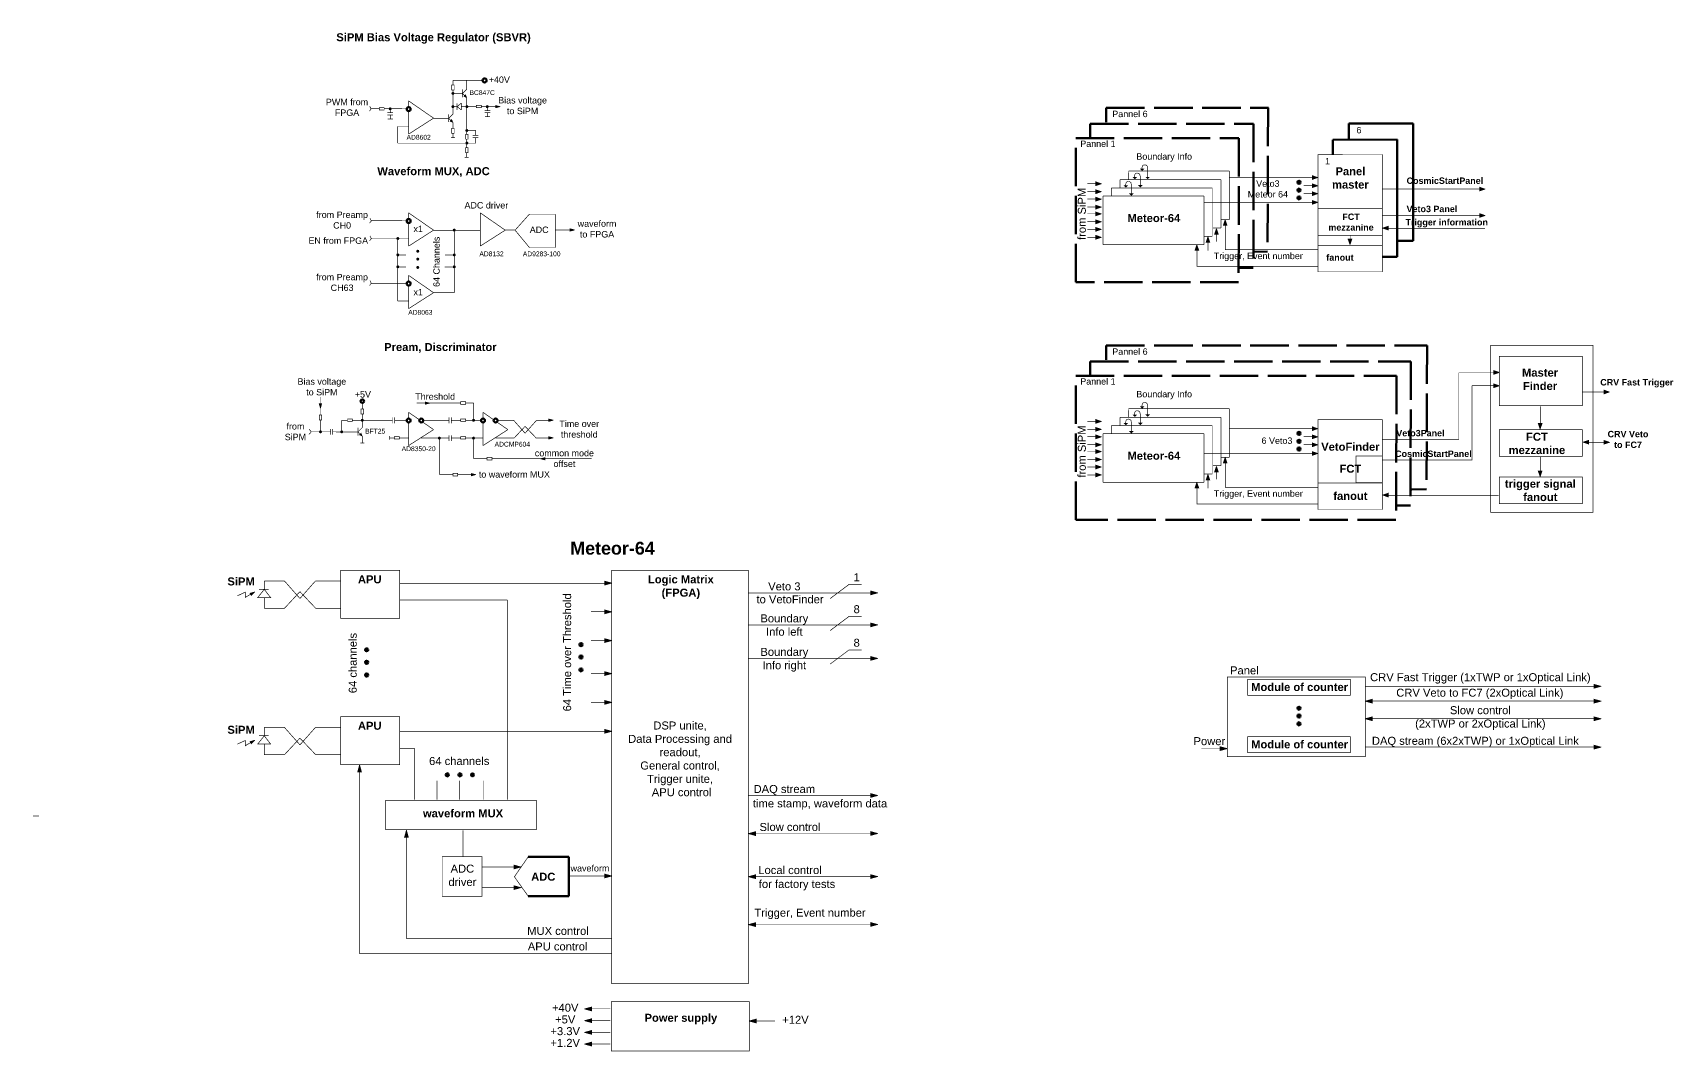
# Model space of a CAD drawing. Header units: millimetres. Extents: x 157 to 1170, y 44 to 592.
# Drawn here: x 157 to 669, y 58 to 376 of the extents above; entities that cross this region are included whole.
import ezdxf

# ---------------------------------------------------------------- set-up
doc = ezdxf.new("R2010")
doc.units = ezdxf.units.MM
doc.linetypes.add('ACAD_ISO02W100', pattern=[15, 12, -3])

msp = doc.modelspace()

# ---------------------------------------------------------------- hatches: boundary and pattern name
at = {"lineweight": 100}
for points in [[(288.61, 357.14, 1), (287.65, 357.14, 1)], [(269, 352.33, 1), (268.04, 352.33, 1)], [(288.61, 353.01, 1), (287.65, 353.01, 1)], [(292.97, 353.01, 1), (292.01, 353.01, 1)], [(299.34, 353.01, 1), (298.38, 353.01, 1)], [(292.97, 345.55, 1), (292.01, 345.55, 1)], [(292.97, 341.63, 1), (292.01, 341.63, 1)], [(552.87, 329.38, 1), (551.91, 329.38, 1)], [(552.87, 326.91, 1), (551.91, 326.91, 1)], [(552.87, 324.5, 1), (551.91, 324.5, 1)], [(289.02, 314.44, 1), (288.06, 314.44, 1)], [(271.4, 311.84, 1), (270.44, 311.84, 1)], [(277.63, 307.85, 1), (276.67, 307.85, 1)], [(271.4, 306.69, 1), (270.44, 306.69, 1)], [(271.4, 302.98, 1), (270.44, 302.98, 1)], [(277.63, 305.39, 1), (276.67, 305.39, 1)], [(277.63, 302.79, 1), (276.67, 302.79, 1)], [(289.03, 306.69, 1), (288.07, 306.69, 1)], [(289.03, 302.98, 1), (288.07, 302.98, 1)], [(247.25, 251.44, 1), (246.29, 251.44, 1)], [(253.87, 251.44, 1), (252.91, 251.44, 1)], [(260.3, 255.05, 1), (259.34, 255.05, 1)], [(295.05, 255.05, 1), (294.09, 255.05, 1)], [(552.87, 250.95, 1), (551.91, 250.95, 1)], [(284.38, 249.48, 1), (283.42, 249.48, 1)], [(295.05, 249.48, 1), (294.09, 249.48, 1)], [(552.87, 248.48, 1), (551.91, 248.48, 1)], [(552.87, 246.07, 1), (551.91, 246.07, 1)], [(328.62, 184.99, 1), (327.66, 184.99, 1)], [(261.65, 183.37, 1), (260.69, 183.37, 1)], [(261.65, 179.47, 1), (260.69, 179.47, 1)], [(328.62, 181.09, 1), (327.66, 181.09, 1)], [(261.65, 175.47, 1), (260.69, 175.47, 1)], [(328.62, 177.09, 1), (327.66, 177.09, 1)], [(552.87, 165.12, 1), (551.91, 165.12, 1)], [(552.87, 162.66, 1), (551.91, 162.66, 1)], [(552.87, 160.24, 1), (551.91, 160.24, 1)], [(286.84, 144.3, 1), (285.88, 144.3, 1)], [(290.83, 144.3, 1), (289.87, 144.3, 1)], [(294.74, 144.3, 1), (293.78, 144.3, 1)]]:
    msp.add_hatch(color=256, dxfattribs=at).paths.add_polyline_path(points)

# ---------------------------------------------------------------- linework, layer by layer
at = {"linetype": 'ACAD_ISO02W100', "lineweight": 100}
for p, q in [((492.17, 352.66), (542.86, 352.66)), ((492.17, 348.17), (492.17, 352.66)), ((542.73, 352.66), (542.54, 307.74)), ((487.12, 347.62), (538.17, 347.62)), ((487.12, 343.13), (487.12, 347.62)), ((538.13, 347.62), (538.12, 302.7)), ((542.54, 307.74), (538, 307.68)), ((538.04, 302.7), (533.49, 302.64)), ((492.17, 278.44), (592.39, 278.44)), ((492.17, 273.94), (492.17, 278.44)), ((592.39, 278.44), (592.21, 233.52)), ((487.12, 273.39), (587.34, 273.39)), ((487.12, 268.9), (487.12, 273.39)), ((587.34, 273.39), (587.16, 228.47)), ((592.21, 233.52), (587.67, 233.45)), ((587.16, 228.47), (582.61, 228.41))]:
    msp.add_line(p, q, dxfattribs=at)
at = {"color": 5, "lineweight": 100}
for p, q in [((567.98, 347.71), (588.06, 347.73)), ((567.98, 342.58), (567.98, 347.71)), ((588.06, 347.73), (588.06, 311.07)), ((562.95, 342.69), (583.03, 342.7)), ((562.95, 338.2), (562.95, 342.69)), ((583.03, 342.7), (583.03, 306.05)), ((588.06, 311.07), (582.9, 311.07)), ((583.03, 306.05), (578.52, 306.05))]:
    msp.add_line(p, q, dxfattribs=at)
at = {"lineweight": 100}
for p, q in [((311.65, 118.72), (324.31, 118.72)), ((324.31, 118.72), (324.31, 106.38)), ((324.31, 106.38), (311.65, 106.38))]:
    msp.add_line(p, q, dxfattribs=at)
at = {"lineweight": 100, "const_width": 0.2}
for points in [[(287.77, 359.76), (288.52, 359.76), (288.52, 358.22), (287.77, 358.22)], [(265.12, 351.96), (265.12, 352.71), (266.66, 352.71), (266.66, 351.96)], [(295.46, 352.64), (295.46, 353.39), (297, 353.39), (297, 352.64)], [(287.77, 346.22), (288.52, 346.22), (288.52, 344.68), (287.77, 344.68)], [(292.09, 344.39), (292.84, 344.39), (292.84, 342.85), (292.09, 342.85)], [(292.09, 340.15), (292.84, 340.15), (292.84, 338.61), (292.09, 338.61)], [(246.4, 256.7), (247.15, 256.7), (247.15, 255.16), (246.4, 255.16)], [(259.47, 258.57), (260.22, 258.57), (260.22, 257.03), (259.47, 257.03)], [(290.55, 260.07), (290.55, 260.82), (292.09, 260.82), (292.09, 260.07)], [(255.21, 254.68), (255.21, 255.43), (256.75, 255.43), (256.75, 254.68)], [(290.55, 254.68), (290.55, 255.43), (292.09, 255.43), (292.09, 254.68)], [(269.82, 249.18), (269.82, 249.92), (271.36, 249.92), (271.36, 249.18)], [(290.55, 249.18), (290.55, 249.92), (292.09, 249.92), (292.09, 249.18)], [(298.78, 242.69), (298.78, 243.44), (300.32, 243.44), (300.32, 242.69)], [(288.12, 237.69), (288.12, 238.44), (289.66, 238.44), (289.66, 237.69)]]:
    msp.add_lwpolyline(points, close=True, dxfattribs=at)
for points in [[(288.12, 361.25), (297.36, 361.25)], [(288.14, 359.76), (288.14, 361.24)], [(292.46, 358.43), (292.46, 361.2)], [(282.09, 349.41), (274.28, 354.82)], [(274.28, 354.82), (274.28, 352.84)], [(288.14, 356.79), (288.14, 358.27)], [(288.15, 350.67), (288.15, 357.14)], [(291.04, 357.14), (288.16, 357.14)], [(290.74, 354.1), (289.44, 353)], [(289.45, 354.08), (289.45, 351.92)], [(290.74, 352), (290.74, 354.1)], [(291.09, 358.41), (291.09, 355.92)], [(291.12, 357.14), (292.48, 358.5)], [(291.12, 357.14), (292.46, 355.8)], [(291.12, 357.14), (292.46, 355.8)], [(292.46, 345.49), (292.46, 355.85)], [(262.15, 353.1), (262.58, 352.27), (262.04, 351.58)], [(265.12, 352.33), (262.43, 352.33)], [(272.24, 352.33), (266.61, 352.33)], [(267.66, 351.08), (269.44, 351.08)], [(267.66, 350.42), (269.44, 350.42)], [(267.76, 349.17), (269.38, 349.17)], [(268.55, 351.14), (268.55, 352.32)], [(268.55, 349.19), (268.55, 350.37)], [(273.71, 352.32), (271.06, 352.32)], [(274.28, 351.67), (274.28, 344.41)], [(274.28, 344.41), (282.09, 349.41)], [(282.03, 349.38), (285.6, 349.38)], [(286.73, 349.37), (285.47, 349.37)], [(286.78, 350.65), (286.78, 348.16)], [(286.81, 349.38), (288.17, 350.74)], [(286.81, 349.38), (288.15, 348.04)], [(286.81, 349.38), (288.15, 348.04)], [(288.16, 352.99), (289.46, 352.99)], [(290.74, 352), (289.44, 353)], [(290.81, 352.99), (292.5, 352.99)], [(295.46, 353.01), (292.78, 353.01)], [(302.58, 353.01), (296.96, 353.01)], [(298, 351.77), (299.78, 351.77)], [(298, 351.11), (299.78, 351.11)], [(298.1, 349.85), (299.72, 349.85)], [(298.89, 351.82), (298.89, 353)], [(298.89, 349.87), (298.89, 351.05)], [(270.9, 346.83), (270.9, 341.6)], [(274.27, 346.8), (270.9, 346.8)], [(287.51, 343.3), (288.79, 343.3)], [(288.14, 346.22), (288.14, 347.7)], [(288.14, 343.25), (288.14, 344.73)], [(288.15, 346.68), (288.15, 348.09)], [(292.46, 344.39), (292.46, 345.87)], [(295.2, 345.58), (292.47, 345.58)], [(294.32, 344.01), (296.1, 344.01)], [(294.32, 343.35), (296.1, 343.35)], [(295.21, 344.06), (295.21, 345.64)], [(295.21, 341.53), (295.21, 343.29)], [(295.17, 341.6), (270.85, 341.6)], [(292.46, 341.42), (292.46, 342.9)], [(292.46, 340.15), (292.46, 341.63)], [(292.46, 337.17), (292.46, 338.65)], [(291.8, 337.16), (293.08, 337.16)], [(505.1, 330.44), (505.1, 333.85), (504.97, 334.46), (504.59, 334.78), (504.16, 334.83), (503.86, 334.8), (503.58, 334.61), (503.41, 334.29), (503.36, 333.86), (503.36, 333.32)], [(486.27, 328.95), (490.72, 328.95)], [(500.01, 325.25), (500.01, 328.66), (499.88, 329.27), (499.5, 329.59), (499.07, 329.63), (498.77, 329.61), (498.49, 329.42), (498.32, 329.1), (498.27, 328.67), (498.27, 328.13)], [(502.78, 327.85), (502.78, 331.27), (502.65, 331.88), (502.27, 332.2), (501.84, 332.24), (501.54, 332.22), (501.26, 332.03), (501.09, 331.7), (501.04, 331.27), (501.04, 330.74)], [(530.72, 330.89), (558.31, 330.89)], [(553.86, 328.32), (558.31, 328.32)], [(486.27, 326.47), (490.72, 326.47)], [(486.27, 324.12), (490.72, 324.12)], [(522.73, 323.12), (558.15, 323.12)], [(553.86, 325.85), (558.31, 325.85)], [(578.34, 327.33), (608.85, 327.33)], [(262.22, 318.16), (262.65, 317.33), (262.11, 316.64)], [(282.09, 314.43), (274.28, 319.85)], [(274.28, 319.85), (274.28, 317.86)], [(304.47, 314.43), (296.65, 319.85)], [(296.65, 319.85), (296.65, 317.86)], [(296.65, 318.21), (296.65, 309.43)], [(312.02, 319.42), (307.54, 314.42)], [(312.02, 319.42), (320.09, 319.42)], [(320.09, 309.01), (320.09, 319.42)], [(486.27, 321.65), (490.72, 321.65)], [(486.27, 319.53), (490.72, 319.53)], [(578.34, 319.07), (608.85, 319.07)], [(262.22, 312.64), (262.65, 311.81), (262.11, 311.12)], [(272.24, 317.35), (262.64, 317.35)], [(273.71, 317.34), (271.06, 317.34)], [(274.28, 316.69), (274.28, 309.43)], [(274.28, 309.43), (282.09, 314.43)], [(282.03, 314.41), (296.61, 314.41)], [(288.57, 314.45), (288.57, 294.95)], [(296.65, 309.43), (304.47, 314.43)], [(304.47, 314.43), (307.55, 314.43)], [(307.54, 314.42), (312.02, 309.01)], [(325.84, 314.48), (320.21, 314.48)], [(486.27, 317.05), (490.72, 317.05)], [(486.27, 314.71), (490.72, 314.71)], [(526.57, 313.36), (526.57, 310.86)], [(529.36, 316.39), (529.36, 308.37), (558.19, 308.37)], [(568.36, 311.25), (568.36, 312.84)], [(579.83, 315.04), (610.51, 315.04)], [(274.27, 311.82), (262.74, 311.82)], [(270.92, 292.35), (270.92, 311.81)], [(320.09, 309.01), (312.02, 309.01)], [(486.27, 312.23), (490.72, 312.23)], [(558.3, 303.16), (520.5, 303.16), (520.5, 308.21)], [(523.97, 310.77), (523.97, 307.98)], [(270.83, 302.88), (273.5, 302.88)], [(270.94, 306.68), (273.5, 306.68)], [(285.57, 302.88), (288.24, 302.88)], [(285.68, 306.68), (288.24, 306.68)], [(262.22, 298.68), (262.65, 297.85), (262.11, 297.16)], [(272.24, 297.81), (262.72, 297.81)], [(273.71, 297.81), (271.06, 297.81)], [(282.09, 294.9), (274.28, 300.31)], [(274.28, 300.31), (274.28, 298.33)], [(274.28, 297.15), (274.28, 289.9)], [(274.27, 292.29), (270.9, 292.29)], [(274.28, 289.9), (282.09, 294.9)], [(282.03, 294.87), (288.55, 294.87)], [(602.3, 269.92), (602.3, 249.09), (578.49, 249.09)], [(613.6, 269.97), (602.3, 269.97)], [(246.77, 256.7), (246.77, 262.28)], [(606.39, 265.89), (606.39, 242.64), (578.49, 242.64)], [(606.39, 265.83), (614.79, 265.83)], [(640.81, 263.88), (649.21, 263.88)], [(259.84, 258.57), (259.84, 260.47)], [(259.84, 253.45), (259.84, 257.07)], [(274.28, 257.54), (274.28, 255.56)], [(274.28, 257.54), (277.68, 255.19)], [(290.48, 260.43), (276.76, 260.43)], [(294.65, 260.43), (292.09, 260.43)], [(294.61, 260.43), (294.61, 255.06)], [(297.49, 257.54), (300.89, 255.19)], [(297.49, 257.54), (297.49, 255.56)], [(502.78, 253.63), (502.78, 257.04), (502.65, 257.65), (502.27, 257.97), (501.84, 258.01), (501.54, 257.99), (501.26, 257.8), (501.09, 257.48), (501.04, 257.05), (501.04, 256.51)], [(505.1, 256.21), (505.1, 259.62), (504.97, 260.23), (504.59, 260.55), (504.16, 260.6), (503.86, 260.58), (503.58, 260.38), (503.41, 260.06), (503.36, 259.63), (503.36, 259.09)], [(627.72, 253.82), (627.72, 259.43)], [(243.26, 252.27), (243.87, 251.42), (243.19, 250.65)], [(243.84, 251.44), (249.87, 251.44)], [(246.78, 255.02), (246.78, 251.46)], [(249.92, 252.33), (249.92, 250.55)], [(250.58, 252.33), (250.58, 250.55)], [(250.64, 251.44), (251.82, 251.44)], [(258.4, 251.43), (251.58, 251.43)], [(255.21, 255.04), (253.39, 255.04)], [(253.39, 255.02), (253.39, 251.46)], [(268.14, 255.04), (256.71, 255.04)], [(258.45, 252.71), (258.45, 250.22)], [(258.48, 251.44), (259.84, 252.8)], [(258.48, 251.44), (259.82, 250.09)], [(258.48, 251.44), (259.82, 250.09)], [(259.82, 252.73), (259.82, 254.14)], [(268.03, 255.03), (269.2, 255.03)], [(269.26, 255.92), (269.26, 254.14)], [(269.92, 255.92), (269.92, 254.14)], [(269.98, 255.03), (271.15, 255.03)], [(273.71, 255.04), (271.06, 255.04)], [(274.28, 254.38), (274.28, 247.13)], [(274.28, 247.13), (282.09, 252.13)], [(282.09, 252.13), (278.65, 254.51)], [(286.79, 255.04), (278.82, 255.04)], [(286.93, 255.92), (286.93, 254.14)], [(287.59, 255.92), (287.59, 254.14)], [(290.48, 255.04), (287.65, 255.04)], [(296.93, 255.04), (292.09, 255.04)], [(297.49, 254.38), (297.49, 247.13)], [(297.49, 247.13), (305.31, 252.13)], [(305.31, 252.13), (301.86, 254.51)], [(307.17, 255.04), (302.06, 255.04)], [(307.12, 255.01), (310.67, 251.02)], [(310.67, 253.15), (307.31, 249.56)], [(310.67, 251.02), (314.25, 255.05)], [(314.14, 249.48), (310.67, 253.15)], [(318.13, 255.04), (314.2, 255.04)], [(486.27, 254.72), (490.72, 254.72)], [(486.27, 252.24), (490.72, 252.24)], [(500.01, 251.02), (500.01, 254.43), (499.88, 255.04), (499.5, 255.36), (499.07, 255.41), (498.77, 255.38), (498.49, 255.19), (498.32, 254.87), (498.27, 254.44), (498.27, 253.9)], [(530.72, 252.46), (558.31, 252.46)], [(259.19, 247.97), (260.47, 247.97)], [(259.82, 247.99), (259.82, 250.15)], [(268.33, 250.11), (268.33, 248.99)], [(269.82, 249.54), (268.34, 249.54)], [(274.27, 249.52), (271.4, 249.52)], [(286.79, 249.52), (278.18, 249.52)], [(283.95, 249.52), (283.95, 238.02)], [(286.93, 250.37), (286.93, 248.59)], [(287.59, 250.37), (287.59, 248.59)], [(290.64, 249.52), (287.67, 249.52)], [(297.51, 249.52), (292.1, 249.52)], [(294.61, 249.52), (294.61, 243.05)], [(307.26, 249.52), (301.33, 249.52)], [(318.02, 249.52), (314.05, 249.52)], [(486.27, 249.89), (490.72, 249.89)], [(486.27, 247.42), (490.72, 247.42)], [(553.86, 249.89), (558.31, 249.89)], [(553.86, 247.42), (558.31, 247.42)], [(641.07, 248.18), (649.47, 248.18)], [(298.86, 243.04), (294.61, 243.04)], [(331.42, 243.04), (300.33, 243.04)], [(486.27, 245.3), (490.72, 245.3)], [(486.27, 242.82), (490.72, 242.82)], [(522.73, 244.69), (558.15, 244.69)], [(529.36, 242.16), (529.36, 234.15), (558.19, 234.15)], [(627.72, 238.99), (627.72, 243.53)], [(288.2, 238.04), (283.95, 238.04)], [(294.47, 238.04), (289.67, 238.04)], [(486.27, 240.48), (490.72, 240.48)], [(486.27, 238), (490.72, 238)], [(523.97, 236.54), (523.97, 233.76)], [(526.57, 239.13), (526.57, 236.63)], [(558.3, 228.93), (520.5, 228.93), (520.5, 233.99)], [(579.83, 231.65), (614.77, 231.65)], [(229.21, 204.83), (235.54, 204.83)], [(235.54, 204.83), (240.35, 199.39)], [(240.35, 199.39), (245.17, 204.83)], [(245.17, 204.83), (253.13, 204.83)], [(220.79, 200.22), (223.28, 201.36), (223.28, 199.72), (226.26, 201.5)], [(240.35, 201.52), (235.54, 196.34)], [(245.26, 196.34), (240.35, 201.52)], [(271.45, 204.15), (337.73, 204.15)], [(380.53, 201.13), (419.82, 201.13)], [(405.95, 199.37), (411.87, 203.81), (415.78, 203.81)], [(229.21, 196.34), (235.54, 196.34)], [(245.26, 196.34), (253.13, 196.34)], [(271.52, 198.93), (305.12, 198.93)], [(336.42, 195.24), (331.26, 195.24)], [(380.53, 191.13), (419.82, 191.13)], [(405.95, 189.37), (411.87, 193.81), (415.78, 193.81)], [(336.42, 186.26), (331.26, 186.26)], [(380.53, 180.67), (419.82, 180.67)], [(405.95, 178.9), (411.87, 183.34), (415.78, 183.34)], [(336.42, 175.95), (331.26, 175.95)], [(644.39, 172), (573.11, 172)], [(336.42, 166.97), (331.26, 166.97)], [(573.17, 167.36), (646.67, 167.36)], [(229.21, 159.1), (235.54, 159.1)], [(235.54, 159.1), (240.35, 153.66)], [(240.35, 153.66), (245.17, 159.1)], [(245.17, 159.1), (253.13, 159.1)], [(573.17, 161.86), (646.67, 161.86)], [(220.79, 153.9), (223.28, 155.03), (223.28, 153.4), (226.26, 155.18)], [(240.35, 155.78), (235.54, 150.61)], [(245.26, 150.61), (240.35, 155.78)], [(271.45, 157.91), (337.73, 157.91)], [(229.21, 150.61), (235.54, 150.61)], [(245.26, 150.61), (253.13, 150.61)], [(271.52, 152.57), (276.15, 152.57)], [(529.84, 152.54), (521.84, 152.54)], [(644.39, 153), (573.11, 153)], [(259.04, 146), (259.04, 88.48), (337.8, 88.48)], [(380.53, 137.85), (419.82, 137.85)], [(158.85, 131.49), (157.02, 131.49)], [(273.59, 126.79), (273.59, 93.29), (337.8, 93.29)], [(380.53, 125.99), (419.82, 125.99)], [(309.34, 115.5), (297.24, 115.5)], [(337.69, 112.7), (324.32, 112.7)], [(309.62, 109.08), (297.24, 109.08)], [(380.53, 112.53), (419.82, 112.53)], [(380.53, 97.57), (419.82, 97.57)], [(329.34, 71.23), (337.34, 71.23)], [(329.34, 67.57), (337.34, 67.57)], [(380.76, 67.45), (388.76, 67.45)], [(329.34, 63.91), (337.34, 63.91)], [(329.34, 60.25), (337.34, 60.25)]]:
    msp.add_lwpolyline(points, dxfattribs=at)
at = {"lineweight": 100}
for points in [[(291.75, 356.54, 1, 0.1, 0), (292.49, 355.77, 0.1, 0.1, 0)], [(301.35, 353.01, 1, 0.2, 0), (302.92, 353.01, 0.2, 0.2, 0)], [(287.44, 348.77, 1, 0.1, 0), (288.18, 348.01, 0.1, 0.1, 0)], [(503.39, 333.63, 1.5, 0.2, 0), (503.39, 332.98, 0.2, 0.2, 0)], [(488.81, 328.92, 1.5, 0.2, 0), (490.69, 328.92, 0.2, 0.2, 0)], [(498.3, 328.44, 1.5, 0.2, 0), (498.3, 327.79, 0.2, 0.2, 0)], [(501.07, 331.04, 1.5, 0.2, 0), (501.07, 330.4, 0.2, 0.2, 0)], [(502.81, 328.5, 1.5, 0.2, 0), (502.81, 327.85, 0.2, 0.2, 0)], [(505.13, 331.08, 1.5, 0.2, 0), (505.13, 330.44, 0.2, 0.2, 0)], [(556.4, 330.86, 1.5, 0.2, 0), (558.28, 330.86, 0.2, 0.2, 0)], [(556.4, 328.3, 1.5, 0.2, 0), (558.28, 328.3, 0.2, 0.2, 0)], [(608.65, 327.25, 1.5, 0.2, 0), (610.53, 327.25, 0.2, 0.2, 0)], [(488.81, 326.44, 1.5, 0.2, 0), (490.69, 326.44, 0.2, 0.2, 0)], [(488.81, 324.1, 1.5, 0.2, 0), (490.69, 324.1, 0.2, 0.2, 0)], [(500.04, 325.89, 1.5, 0.2, 0), (500.04, 325.24, 0.2, 0.2, 0)], [(556.4, 325.82, 1.5, 0.2, 0), (558.28, 325.82, 0.2, 0.2, 0)], [(556.4, 323.11, 1.5, 0.2, 0), (558.28, 323.11, 0.2, 0.2, 0)], [(488.81, 321.62, 1.5, 0.2, 0), (490.69, 321.62, 0.2, 0.2, 0)], [(488.81, 319.51, 1.5, 0.2, 0), (490.69, 319.51, 0.2, 0.2, 0)], [(488.81, 317.03, 1.5, 0.2, 0), (490.69, 317.03, 0.2, 0.2, 0)], [(529.32, 315.8, 1.5, 0.2, 0), (529.32, 317.69, 0.2, 0.2, 0)], [(608.65, 319, 1.5, 0.2, 0), (610.53, 319, 0.2, 0.2, 0)], [(324.61, 314.49, 1, 0.2, 0), (326.17, 314.49, 0.2, 0.2, 0)], [(488.81, 314.68, 1.5, 0.2, 0), (490.69, 314.68, 0.2, 0.2, 0)], [(488.81, 312.2, 1.5, 0.2, 0), (490.69, 312.2, 0.2, 0.2, 0)], [(523.94, 310.5, 1.5, 0.2, 0), (523.94, 312.38, 0.2, 0.2, 0)], [(526.6, 313.03, 1.5, 0.2, 0), (526.6, 314.92, 0.2, 0.2, 0)], [(580.37, 315.07, 1.5, 0.2, 0), (578.49, 315.07, 0.2, 0.2, 0)], [(520.48, 308.01, 1.5, 0.2, 0), (520.48, 309.89, 0.2, 0.2, 0)], [(568.3, 311.73, 1.5, 0.2, 0), (568.3, 309.85, 0.2, 0.2, 0)], [(613.08, 269.99, 1.5, 0.2, 0), (614.96, 269.99, 0.2, 0.2, 0)], [(613.08, 265.82, 1.5, 0.2, 0), (614.96, 265.82, 0.2, 0.2, 0)], [(647.49, 263.88, 1.5, 0.2, 0), (649.38, 263.88, 0.2, 0.2, 0)], [(246.75, 260.29, 1, 0.2, 0), (246.75, 258.73, 0.2, 0.2, 0)], [(279.37, 260.41, 1, 0.2, 0), (280.93, 260.41, 0.2, 0.2, 0)], [(501.07, 256.82, 1.5, 0.2, 0), (501.07, 256.17, 0.2, 0.2, 0)], [(503.39, 259.4, 1.5, 0.2, 0), (503.39, 258.75, 0.2, 0.2, 0)], [(505.13, 256.86, 1.5, 0.2, 0), (505.13, 256.21, 0.2, 0.2, 0)], [(259.11, 250.83, 1, 0.1, 0), (259.84, 250.07, 0.1, 0.1, 0)], [(317.98, 255.08, 1, 0.2, 0), (319.54, 255.08, 0.2, 0.2, 0)], [(488.81, 254.69, 1.5, 0.2, 0), (490.69, 254.69, 0.2, 0.2, 0)], [(488.81, 252.22, 1.5, 0.2, 0), (490.69, 252.22, 0.2, 0.2, 0)], [(498.3, 254.21, 1.5, 0.2, 0), (498.3, 253.56, 0.2, 0.2, 0)], [(500.04, 251.66, 1.5, 0.2, 0), (500.04, 251.02, 0.2, 0.2, 0)], [(502.81, 254.27, 1.5, 0.2, 0), (502.81, 253.62, 0.2, 0.2, 0)], [(556.4, 252.43, 1.5, 0.2, 0), (558.28, 252.43, 0.2, 0.2, 0)], [(627.69, 254.15, 1.5, 0.2, 0), (627.69, 252.27, 0.2, 0.2, 0)], [(317.98, 249.55, 1, 0.2, 0), (319.54, 249.55, 0.2, 0.2, 0)], [(488.81, 249.87, 1.5, 0.2, 0), (490.69, 249.87, 0.2, 0.2, 0)], [(488.81, 247.39, 1.5, 0.2, 0), (490.69, 247.39, 0.2, 0.2, 0)], [(488.81, 245.28, 1.5, 0.2, 0), (490.69, 245.28, 0.2, 0.2, 0)], [(556.4, 249.87, 1.5, 0.2, 0), (558.28, 249.87, 0.2, 0.2, 0)], [(556.4, 247.39, 1.5, 0.2, 0), (558.28, 247.39, 0.2, 0.2, 0)], [(642.96, 248.21, 1.5, 0.2, 0), (641.07, 248.21, 0.2, 0.2, 0)], [(647.49, 248.17, 1.5, 0.2, 0), (649.38, 248.17, 0.2, 0.2, 0)], [(317, 243.04, 1, 0.2, 0), (315.44, 243.04, 0.2, 0.2, 0)], [(488.81, 242.8, 1.5, 0.2, 0), (490.69, 242.8, 0.2, 0.2, 0)], [(488.81, 240.45, 1.5, 0.2, 0), (490.69, 240.45, 0.2, 0.2, 0)], [(526.6, 238.8, 1.5, 0.2, 0), (526.6, 240.69, 0.2, 0.2, 0)], [(529.32, 241.58, 1.5, 0.2, 0), (529.32, 243.46, 0.2, 0.2, 0)], [(556.4, 244.68, 1.5, 0.2, 0), (558.28, 244.68, 0.2, 0.2, 0)], [(293.76, 238.07, 1, 0.2, 0), (295.32, 238.07, 0.2, 0.2, 0)], [(488.81, 237.98, 1.5, 0.2, 0), (490.69, 237.98, 0.2, 0.2, 0)], [(520.48, 233.78, 1.5, 0.2, 0), (520.48, 235.66, 0.2, 0.2, 0)], [(523.94, 236.27, 1.5, 0.2, 0), (523.94, 238.15, 0.2, 0.2, 0)], [(627.69, 239.32, 1.5, 0.2, 0), (627.69, 237.44, 0.2, 0.2, 0)], [(580.37, 231.69, 1.5, 0.2, 0), (578.49, 231.69, 0.2, 0.2, 0)], [(335.41, 204.19, 1.5, 0.2, 0), (337.79, 204.19, 0.2, 0.2, 0)], [(224.86, 200.64, 1, 0.2, 0), (226.22, 201.44, 0.2, 0.2, 0)], [(418.47, 201.14, 1.5, 0.2, 0), (420.84, 201.14, 0.2, 0.2, 0)], [(305.16, 198.92, 0.2, 0.2, 0), (305.16, 138.92, 1.5, 0.2, 0), (305.16, 136.56, 0.2, 0.2, 0)], [(335.41, 195.22, 1.5, 0.2, 0), (337.79, 195.22, 0.2, 0.2, 0)], [(418.47, 191.14, 1.5, 0.2, 0), (420.84, 191.14, 0.2, 0.2, 0)], [(335.41, 186.24, 1.5, 0.2, 0), (337.79, 186.24, 0.2, 0.2, 0)], [(418.47, 180.67, 1.5, 0.2, 0), (420.84, 180.67, 0.2, 0.2, 0)], [(335.41, 175.93, 1.5, 0.2, 0), (337.79, 175.93, 0.2, 0.2, 0)], [(644.39, 171.96, 1.5, 0.2, 0), (646.77, 171.96, 0.2, 0.2, 0)], [(335.41, 166.94, 1.5, 0.2, 0), (337.79, 166.94, 0.2, 0.2, 0)], [(575.39, 167.32, 1.5, 0.2, 0), (573.01, 167.32, 0.2, 0.2, 0)], [(644.39, 167.32, 1.5, 0.2, 0), (646.77, 167.32, 0.2, 0.2, 0)], [(575.39, 161.82, 1.5, 0.2, 0), (573.01, 161.82, 0.2, 0.2, 0)], [(644.39, 161.82, 1.5, 0.2, 0), (646.77, 161.82, 0.2, 0.2, 0)], [(224.86, 154.31, 1, 0.2, 0), (226.22, 155.12, 0.2, 0.2, 0)], [(335.41, 157.9, 1.5, 0.2, 0), (337.79, 157.9, 0.2, 0.2, 0)], [(644.39, 152.96, 1.5, 0.2, 0), (646.77, 152.96, 0.2, 0.2, 0)], [(276.06, 152.57, 0.2, 0.2, 0), (276.06, 138.92, 1.5, 0.2, 0), (276.06, 136.56, 0.2, 0.2, 0)], [(527.62, 152.5, 1.5, 0.2, 0), (530, 152.5, 0.2, 0.2, 0)], [(258.98, 145.07, 1.5, 0.2, 0), (258.98, 147.44, 0.2, 0.2, 0)], [(283.12, 142.53, 0.2, 0.2, 0), (283.12, 138.94, 1.5, 0.2, 0), (283.12, 136.58, 0.2, 0.2, 0)], [(290.14, 142.53, 0.2, 0.2, 0), (290.14, 138.94, 1.5, 0.2, 0), (290.14, 136.58, 0.2, 0.2, 0)], [(297.58, 142.53, 0.2, 0.2, 0), (297.58, 138.94, 1.5, 0.2, 0), (297.58, 136.58, 0.2, 0.2, 0)], [(418.47, 137.86, 1.5, 0.2, 0), (420.84, 137.86, 0.2, 0.2, 0)], [(273.61, 124.68, 1.5, 0.2, 0), (273.61, 127.06, 0.2, 0.2, 0)], [(291.31, 127.02, 0.2, 0.2, 0), (291.31, 121.13, 1.5, 0.2, 0), (291.31, 118.77, 0.2, 0.2, 0)], [(382.74, 125.95, 1.5, 0.2, 0), (380.37, 125.95, 0.2, 0.2, 0)], [(418.47, 125.99, 1.5, 0.2, 0), (420.84, 125.99, 0.2, 0.2, 0)], [(307.06, 115.53, 1.5, 0.2, 0), (309.44, 115.53, 0.2, 0.2, 0)], [(335.41, 112.72, 1.5, 0.2, 0), (337.79, 112.72, 0.2, 0.2, 0)], [(382.74, 112.5, 1.5, 0.2, 0), (380.37, 112.5, 0.2, 0.2, 0)], [(418.47, 112.54, 1.5, 0.2, 0), (420.84, 112.54, 0.2, 0.2, 0)], [(307.06, 109.08, 1.5, 0.2, 0), (309.44, 109.08, 0.2, 0.2, 0)], [(382.74, 97.53, 1.5, 0.2, 0), (380.37, 97.53, 0.2, 0.2, 0)], [(418.47, 97.58, 1.5, 0.2, 0), (420.84, 97.58, 0.2, 0.2, 0)], [(331.55, 71.19, 1.5, 0.2, 0), (329.18, 71.19, 0.2, 0.2, 0)], [(331.55, 67.53, 1.5, 0.2, 0), (329.18, 67.53, 0.2, 0.2, 0)], [(382.97, 67.42, 1.5, 0.2, 0), (380.59, 67.42, 0.2, 0.2, 0)], [(331.55, 63.87, 1.5, 0.2, 0), (329.18, 63.87, 0.2, 0.2, 0)], [(331.55, 60.22, 1.5, 0.2, 0), (329.18, 60.22, 0.2, 0.2, 0)]]:
    msp.add_lwpolyline(points, format="xyseb", dxfattribs=at)
at = {"linetype": 'ACAD_ISO02W100', "lineweight": 100}
for points in [[(482.63, 343.14), (533.55, 343.14), (533.53, 298.22), (482.63, 298.16)], [(482.63, 268.91), (582.86, 268.91), (582.67, 223.99), (482.63, 223.93)]]:
    msp.add_lwpolyline(points, close=True, dxfattribs=at)
at = {"color": 5, "lineweight": 100, "const_width": 0.2}
for points in [[(558.31, 338.05), (578.39, 338.06), (578.39, 301.41), (558.31, 301.41)], [(558.31, 321.16), (578.39, 321.16), (578.39, 312.84), (558.31, 312.84)], [(558.31, 309.72), (578.39, 309.72), (578.39, 301.41), (558.31, 301.41)], [(612.28, 278.46), (644.17, 278.46), (644.17, 226.31), (612.28, 226.31)], [(614.9, 275.03), (640.89, 275.05), (640.89, 259.58), (614.9, 259.58)], [(558.31, 255.22), (578.39, 255.22), (578.39, 227.18), (558.31, 227.18)], [(614.9, 252.07), (640.89, 252.07), (640.89, 243.76), (614.9, 243.76)], [(570.19, 243.86), (578.39, 243.86), (578.39, 235.55), (570.2, 235.55)], [(614.9, 237.31), (640.89, 237.31), (640.89, 228.99), (614.9, 228.99)], [(558.31, 235.5), (578.39, 235.5), (578.39, 227.18), (558.31, 227.18)], [(253.12, 208.22), (271.47, 208.22), (271.47, 193.21), (253.12, 193.21)], [(337.73, 208.22), (380.37, 208.22), (380.36, 79.09), (337.73, 79.09)], [(530, 174.86), (573.11, 174.86), (573.11, 150), (530, 150)], [(253.12, 162.48), (271.47, 162.48), (271.47, 147.48), (253.12, 147.48)], [(267.1, 136.39), (314.14, 136.39), (314.14, 127.14), (267.1, 127.14)], [(284.77, 118.72), (297.2, 118.72), (297.2, 106.38), (284.77, 106.38)], [(337.58, 73.46), (380.7, 73.46), (380.7, 58.1), (337.58, 58.1)]]:
    msp.add_lwpolyline(points, close=True, dxfattribs=at)
for points in [[(496.48, 330.22), (528, 330.22)], [(496.49, 327.63), (496.48, 330.22)], [(499.13, 332.87), (530.64, 332.87)], [(530.64, 332.87), (530.64, 317.75)], [(491.18, 325.05), (522.69, 325.05)], [(491.18, 309.93), (491.18, 325.05)], [(493.75, 325.02), (493.74, 327.62)], [(493.74, 327.62), (525.26, 327.62)], [(522.69, 325.05), (522.69, 309.93)], [(525.26, 327.62), (525.26, 312.5)], [(522.69, 309.93), (491.18, 309.93)], [(499.13, 258.64), (530.64, 258.64)], [(530.64, 258.64), (530.64, 243.52)], [(493.74, 253.39), (525.26, 253.39)], [(493.75, 250.79), (493.74, 253.39)], [(496.48, 256), (528, 256)], [(496.49, 253.4), (496.48, 256)], [(525.26, 253.39), (525.26, 238.27)], [(491.18, 235.71), (491.18, 250.82)], [(491.18, 250.82), (522.69, 250.82)], [(522.69, 250.82), (522.69, 235.71)], [(522.69, 235.71), (491.18, 235.71)], [(311.65, 118.72), (307.33, 112.48), (311.65, 106.38)], [(311.65, 118.72), (324.31, 118.72), (324.31, 106.38), (311.65, 106.38)]]:
    msp.add_lwpolyline(points, dxfattribs=at)
at = {"color": 5, "linetype": 'ACAD_ISO02W100', "lineweight": 100, "const_width": 0.2}
for points in [[(499.14, 330.27), (499.13, 332.87)], [(530.64, 317.75), (528.11, 317.75)], [(525.26, 312.5), (522.73, 312.5)], [(528, 315.11), (525.47, 315.11)], [(499.14, 256.04), (499.13, 258.64)], [(528, 240.88), (525.47, 240.88)], [(530.64, 243.52), (528.11, 243.52)], [(525.26, 238.27), (522.73, 238.27)]]:
    msp.add_lwpolyline(points, dxfattribs=at)
at = {"color": 5, "linetype": 'Continuous', "lineweight": 100, "const_width": 0.2}
for points in [[(528, 330.22), (528, 315.11)], [(528, 256), (528, 240.88)]]:
    msp.add_lwpolyline(points, dxfattribs=at)
for points, const_width in [([(229.21, 202.24), (229.21, 204.83)], 0.2), ([(229.21, 196.28), (229.21, 199.54)], 0.2), ([(229.21, 196.38), (229.21, 199.64)], 0.1), ([(229.21, 156.5), (229.21, 159.1)], 0.2), ([(229.21, 150.55), (229.21, 153.8)], 0.2), ([(229.21, 150.65), (229.21, 153.9)], 0.1)]:
    msp.add_lwpolyline(points, dxfattribs=dict(const_width=const_width))
at = {"color": 5, "const_width": 0.2}
for points in [[(231.22, 199.64), (227.14, 199.64), (229.21, 202.24), (231.22, 199.64)], [(230.63, 202.24), (227.55, 202.24)], [(231.22, 153.9), (227.14, 153.9), (229.21, 156.5), (231.22, 153.9)], [(230.63, 156.5), (227.55, 156.5)]]:
    msp.add_lwpolyline(points, dxfattribs=at)
at = {"color": 104, "lineweight": 100, "const_width": 0.2}
for points in [[(536.35, 174.14), (568.43, 174.14), (568.43, 169.12), (536.35, 169.12)], [(536.35, 156.24), (568.43, 156.24), (568.43, 151.23), (536.35, 151.23)]]:
    msp.add_lwpolyline(points, close=True, dxfattribs=at)
at = {"lineweight": 100}
for centre, radius in [((298.02, 361.19), 0.633), ((274.31, 352.25), 0.609), ((552.39, 329.38), 0.48), ((552.39, 326.91), 0.48), ((552.39, 324.5), 0.48), ((274.31, 317.28), 0.609), ((274.31, 297.74), 0.609), ((259.85, 261.01), 0.538), ((274.31, 254.97), 0.609), ((278.25, 254.97), 0.609), ((297.53, 254.97), 0.609), ((301.46, 254.97), 0.609), ((552.39, 250.95), 0.48), ((552.39, 248.48), 0.48), ((552.39, 246.07), 0.48), ((328.14, 184.99), 0.48), ((261.17, 183.37), 0.48), ((261.17, 179.47), 0.48), ((328.14, 181.09), 0.48), ((261.17, 175.47), 0.48), ((328.14, 177.09), 0.48), ((552.39, 165.12), 0.48), ((552.39, 162.66), 0.48), ((552.39, 160.24), 0.48), ((286.36, 144.3), 0.48), ((290.35, 144.3), 0.48), ((294.26, 144.3), 0.48)]:
    msp.add_circle(centre, radius, dxfattribs=at)

# ---------------------------------------------------------------- texts
at = {"lineweight": 100, "attachment_point": 2}
for s, insert, char_height, width in [('{\\fArial|b1|i0|c0|p34;SiPM Bias Voltage Regulator (SBVR)}', (282.08, 375.93), 2.5, 63.9755), ('{\\fArial|b0|i0|c0|p34;+40V}', (302.62, 362.42), 2, 7.7587), ('{\\fArial|b0|i0|c0|p34;PWM from FPGA}', (255.06, 355.46), 2, 15.585), ('{\\fArial|b0|i0|c0|p34;Bias voltage to SiPM}', (309.89, 355.99), 2, 18.0928), ('{\\fArial|b0|i0|c0|p34;Boundary Info}', (510.28, 338.44), 2, 23.4575), ('{\\fArial|b1|i0|c0|p34;Waveform MUX, ADC}', (282.08, 334.1), 2.5, 37.4503), ('{\\fArial|b1|i0|c0|p34;Panel master}', (568.43, 334.08), 2.5, 19.3315), ('{\\fArial|b0|i0|c0|p34;Veto3 Meteor 64}', (542.66, 329.97), 2, 16.0888), ('{\\fArial|b1|i0|c0|p34;\\C1;CosmicStartPanel}', (597.94, 330.88), 2, 24.5658), ('{\\fArial|b0|i0|c0|p34;ADC driver}', (298.58, 323.19), 2, 17.8222), ('{\\fArial|b0|i0|c0|p34;from Preamp CH0}', (253.52, 320.25), 2, 17.8222), ('{\\fArial|b1|i0|c0|p34;Meteor-64}', (507.04, 319.45), 2.5, 30.8344), ('{\\fArial|b1|i0|c0|p34;FCT mezzanine}', (568.63, 319.62), 2, 12.0084), ('{\\fArial|b1|i0|c0|p34;\\C1;Trigger information}', (598.51, 317.9), 2, 27.935), ('{\\fArial|b1|i0|c0|p34;\\C1;Veto3 Panel}', (593.89, 322.05), 2, 17.449), ('{\\fArial|b0|i0|c0|p34;x1}', (277.29, 315.84), 2, 5.3678), ('{\\fArial|b0|i0|c0|p34;ADC}', (315.07, 315.55), 2, 8.1031), ('{\\fArial|b0|i0|c0|p34;waveform to FPGA}', (333.15, 317.47), 2, 12.5053), ('{\\fArial|b0|i0|c0|p34;EN from FPGA}', (252.32, 312.16), 2, 19.3619), ('{\\fArial|b0|i0|c204|p34;Trigger, Event number}', (539.66, 307.38), 2, 34.9005), ('{\\fArial|b1|i0|c0|p34;fanout}', (565.17, 306.89), 2, 11.2725), ('{\\fArial|b0|i0|c0|p34;from Preamp CH63}', (253.52, 300.77), 2, 17.8222), ('{\\fArial|b0|i0|c0|p34;x1}', (277.29, 296.09), 2, 5.3678), ('{\\fArial|b1|i0|c0|p34;Pream, Discriminator}', (284.22, 279.17), 2.5, 37.4503), ('{\\fArial|b0|i0|c0|p34;Bias voltage to SiPM}', (247.2, 268.15), 2, 18.0928), ('{\\fArial|b1|i0|c0|p34;Master Finder}', (627.66, 271.19), 2.5, 12.0084), ('{\\fArial|b1|i0|c0|p34;\\C1;CRV Fast Trigger}', (657.88, 267.92), 2, 24.0884), ('{\\fArial|b0|i0|c0|p34;+5V}', (260.01, 264.15), 2, 7.7587), ('{\\fArial|b0|i0|c0|p34;Threshold}', (282.59, 263.46), 2, 14.2257), ('{\\fArial|b0|i0|c0|p34;Boundary Info}', (510.28, 264.22), 2, 23.4575), ('{\\fArial|b0|i0|c0|p34;from SiPM}', (238.94, 254.17), 2, 8.5276), ('{\\fArial|b0|i0|c0|p34;Time over threshold}', (327.58, 254.96), 2, 14.2257), ('{\\fArial|b1|i0|c0|p34;\\C1;Veto3Panel}', (590.3, 252.04), 2, 13.7117), ('{\\fArial|b1|i0|c0|p34;FCT mezzanine}', (626.69, 251.16), 2.5, 12.0084), ('{\\fArial|b1|i0|c0|p34;\\C1;CRV Veto\\Pto FC7}', (655.13, 251.74), 2, 12.8556), ('{\\fArial|b0|i0|c0|p34;6 Veto3}', (545.5, 249.68), 2, 11.1157), ('{\\fArial|b1|i0|c0|p34;VetoFinder}', (568.43, 248.03), 2.5, 19.3315), ('{\\fArial|b0|i0|c0|p34;common mode offset}', (322.95, 245.78), 2, 18.8315), ('{\\fArial|b1|i0|c0|p34;Meteor-64}', (507.04, 245.22), 2.5, 30.8344), ('{\\fArial|b1|i0|c0|p34;FCT}', (568.43, 241.17), 2.5, 19.3315), ('{\\fArial|b1|i0|c0|p34;\\C1;CosmicStartPanel }', (594.36, 245.59), 2, 24.5658), ('{\\fArial|b0|i0|c0|p34;to waveform MUX}', (307.32, 239.15), 2, 22.3284), ('{\\fArial|b1|i0|c0|p34;trigger signal fanout}', (627.74, 236.48), 2.5, 24.0506), ('{\\fArial|b0|i0|c204|p34;Trigger, Event number}', (539.66, 233.15), 2, 34.9005), ('{\\fArial|b1|i0|c0|p34;fanout}', (568.43, 232.67), 2.5, 19.3315), ('{\\fArial|b1|i0|c0|p34;Meteor-64}', (337.96, 217.09), 4, 31.0056), ('{\\fArial|b1|i0|c0|p34;SiPM}', (221.97, 205.96), 2.5, 11.7558), ('{\\fArial|b1|i0|c0|p34;APU}', (262.15, 206.62), 2.5, 11.7558), ('{\\fArial|b1|i0|c0|p34;Logic Matrix (FPGA)}', (359.33, 206.62), 2.5, 30.8344), ('{\\fArial|b0|i0|c0|p34;1}', (414.23, 207.29), 2.5, 6.1524), ('{\\fArial|b0|i0|c0|p34;to VetoFinder}', (393.42, 200.39), 2.5, 24.6726), ('{\\fArial|b0|i0|c0|p34;Veto 3}', (391.64, 204.42), 2.5, 14.016), ('{\\fArial|b0|i0|c0|p34;8}', (414.23, 197.29), 2.5, 6.1524), ('{\\fArial|b0|i0|c0|p34;Boundary Info left}', (391.64, 194.43), 2.5, 14.016), ('{\\fArial|b0|i0|c0|p34;8}', (414.23, 186.82), 2.5, 6.1524), ('{\\fArial|b0|i0|c0|p34;Boundary Info right}', (391.64, 183.96), 2.5, 14.016), ('{\\fArial|b0|i0|c0|p34;Panel}', (535.31, 178.19), 2.5, 12.6602), ('{\\fArial|b1|i0|c0|p34;Module of counter}', (552.57, 172.98), 2.5, 30.8344), ('{\\fArial|b1|i0|c0|p34;SiPM}', (221.97, 159.63), 2.5, 11.7558), ('{\\fArial|b1|i0|c0|p34;APU}', (262.15, 160.89), 2.5, 11.7558), ('{\\fArial|b0|i0|c0|p34;DSP unite, \\PData Processing and readout, \\PGeneral control, \\PTrigger unite,\\P APU control}', (359.07, 160.97), 2.5, 43.0417), ('{\\fArial|b1|i0|c0|p34;Module of counter}', (552.57, 155.09), 2.5, 30.8344), ('{\\fArial|b0|i0|c0|p34;64 channels}', (290.11, 149.88), 2.5, 21.0821), ('{\\fArial|b0|i0|c0|p34;DAQ stream}', (391.64, 141.14), 2.5, 19.7372), ('{\\fArial|b1|i0|c0|p34;waveform MUX}', (291.29, 133.54), 2.5, 35.2587), ('{\\fArial|b0|i0|c0|p34;time stamp, waveform data}', (402.8, 136.64), 2.5, 44.4755), ('{\\fArial|b0|i0|c0|p34;Slow control}', (393.41, 129.28), 2.5, 19.7372), ('{\\fArial|b0|i0|c0|p34;ADC driver}', (291.09, 116.26), 2.5, 14.4215), ('{\\fArial|b1|i0|c0|p34;ADC}', (316.35, 113.74), 2.5, 14.4215), ('{\\fArial|b0|i0|c204|p34;waveform}', (330.93, 116.13), 2, 15.1156), ('{\\fArial|b0|i0|c0|p34;Local control}', (393.41, 115.82), 2.5, 19.7372), ('{\\fArial|b0|i0|c0|p34;for factory tests}', (395.6, 111.47), 2.5, 29.8842), ('{\\fArial|b0|i0|c204|p34;Trigger, Event number}', (399.66, 102.51), 2.5, 34.9005), ('{\\fArial|b0|i0|c0|p34;MUX control}', (320.95, 96.81), 2.5, 29.8033), ('{\\fArial|b0|i0|c0|p34;APU control}', (320.83, 91.96), 2.5, 29.8033), ('{\\fArial|b0|i0|c0|p34;+40V}', (323.2, 72.83), 2.5, 12.6602), ('{\\fArial|b0|i0|c0|p34;+5V}', (323.2, 69.17), 2.5, 12.6602), ('{\\fArial|b1|i0|c0|p34;Power supply}', (359.33, 69.68), 2.5, 30.8344), ('{\\fArial|b0|i0|c0|p34;+12V}', (395.11, 69.05), 2.5, 12.6602), ('{\\fArial|b0|i0|c0|p34;+3.3V}', (323.2, 65.51), 2.5, 12.6602), ('{\\fArial|b0|i0|c0|p34;+1.2V}', (323.2, 61.85), 2.5, 12.6602)]:
    msp.add_mtext(s, dxfattribs=dict(at, insert=insert, char_height=char_height, width=width))
at = {"color": 104, "lineweight": 100, "attachment_point": 2}
for s, insert, char_height, width in [('{\\fArial|b0|i0|c0|p34;BC847C}', (297.27, 358.14), 1.5, 12.5242), ('{\\fArial|b0|i0|c0|p34;Pannel \\fArial|b0|i0|c204|p34;6}', (499.58, 351.73), 2, 12.3157), ('{\\fArial|b0|i0|c0|p34;AD8602}', (277.43, 344.2), 1.5, 12.5242), ('{\\fArial|b0|i0|c204|p34;6}', (571.1, 346.67), 2, 4.679), ('{\\fArial|b0|i0|c0|p34;Pannel 1}', (489.58, 342.42), 2, 12.3157), ('{\\fArial|b0|i0|c204|p34;1}', (561.29, 337), 2, 4.679), ('{\\fArial|b0|i0|c0|p34;AD8132}', (300.19, 307.78), 1.5, 12.5242), ('{\\fArial|b0|i0|c0|p34;AD9283-100}', (315.85, 307.78), 1.5, 12.5242), ('{\\fArial|b0|i0|c0|p34;AD8063}', (277.96, 289.51), 1.5, 12.5242), ('{\\fArial|b0|i0|c0|p34;Pannel 6}', (499.58, 277.5), 2, 12.3157), ('{\\fArial|b0|i0|c0|p34;Pannel 1}', (489.58, 268.19), 2, 12.3157), ('{\\fArial|b0|i0|c0|p34;BFT25}', (263.85, 252.39), 1.5, 6.9486), ('{\\fArial|b0|i0|c0|p34;AD8350-20}', (277.43, 246.91), 1.5, 12.5242), ('{\\fArial|b0|i0|c0|p34;ADCMP604}', (306.69, 248.33), 1.5, 12.5242)]:
    msp.add_mtext(s, dxfattribs=dict(at, insert=insert, char_height=char_height, width=width))
at = {"lineweight": 100, "attachment_point": 2, "rotation": 90}
for s, insert, char_height, width in [('{\\fArial|b0|i0|c0|p34;from SiPM}', (483.29, 319.52), 2.5, 21.0527), ('{\\fArial|b0|i0|c0|p34;64 Channels}', (282, 304.53), 2, 17.8222), ('{\\fArial|b0|i0|c0|p34;from SiPM}', (483.29, 245.29), 2.5, 21.0527), ('{\\fArial|b0|i0|c0|p34;64 Time over Threshold}', (322.56, 182.57), 2.5, 37.9144), ('{\\fArial|b0|i0|c0|p34;64 channels}', (255.59, 179.22), 2.5, 21.0821)]:
    msp.add_mtext(s, dxfattribs=dict(at, insert=insert, char_height=char_height, width=width))
at = {"color": 1, "lineweight": 100, "char_height": 2.5, "attachment_point": 2}
for s, insert, width in [('{\\fArial|b0|i0|c0|p34;CRV Fast Trigger (1xTWP or 1xOptical Link)}', (609.02, 176.06), 70.7523), ('{\\fArial|b0|i0|c0|p34;CRV Veto to FC7 (2xOptical Link)}', (608.86, 171.22), 70.7523), ('{\\fArial|b0|i0|c0|p34;Slow control\\P(2xTWP or 2xOptical Link)}', (609.02, 165.75), 70.7523), ('{\\fArial|b0|i0|c0|p34;Power}', (524.38, 156.08), 12.6602), ('{\\fArial|b0|i0|c0|p34;DAQ stream (6x2xTWP) or 1xOptical Link}', (607.46, 156.19), 70.7523)]:
    msp.add_mtext(s, dxfattribs=dict(at, insert=insert, width=width))

doc.saveas('drawing.dxf')
